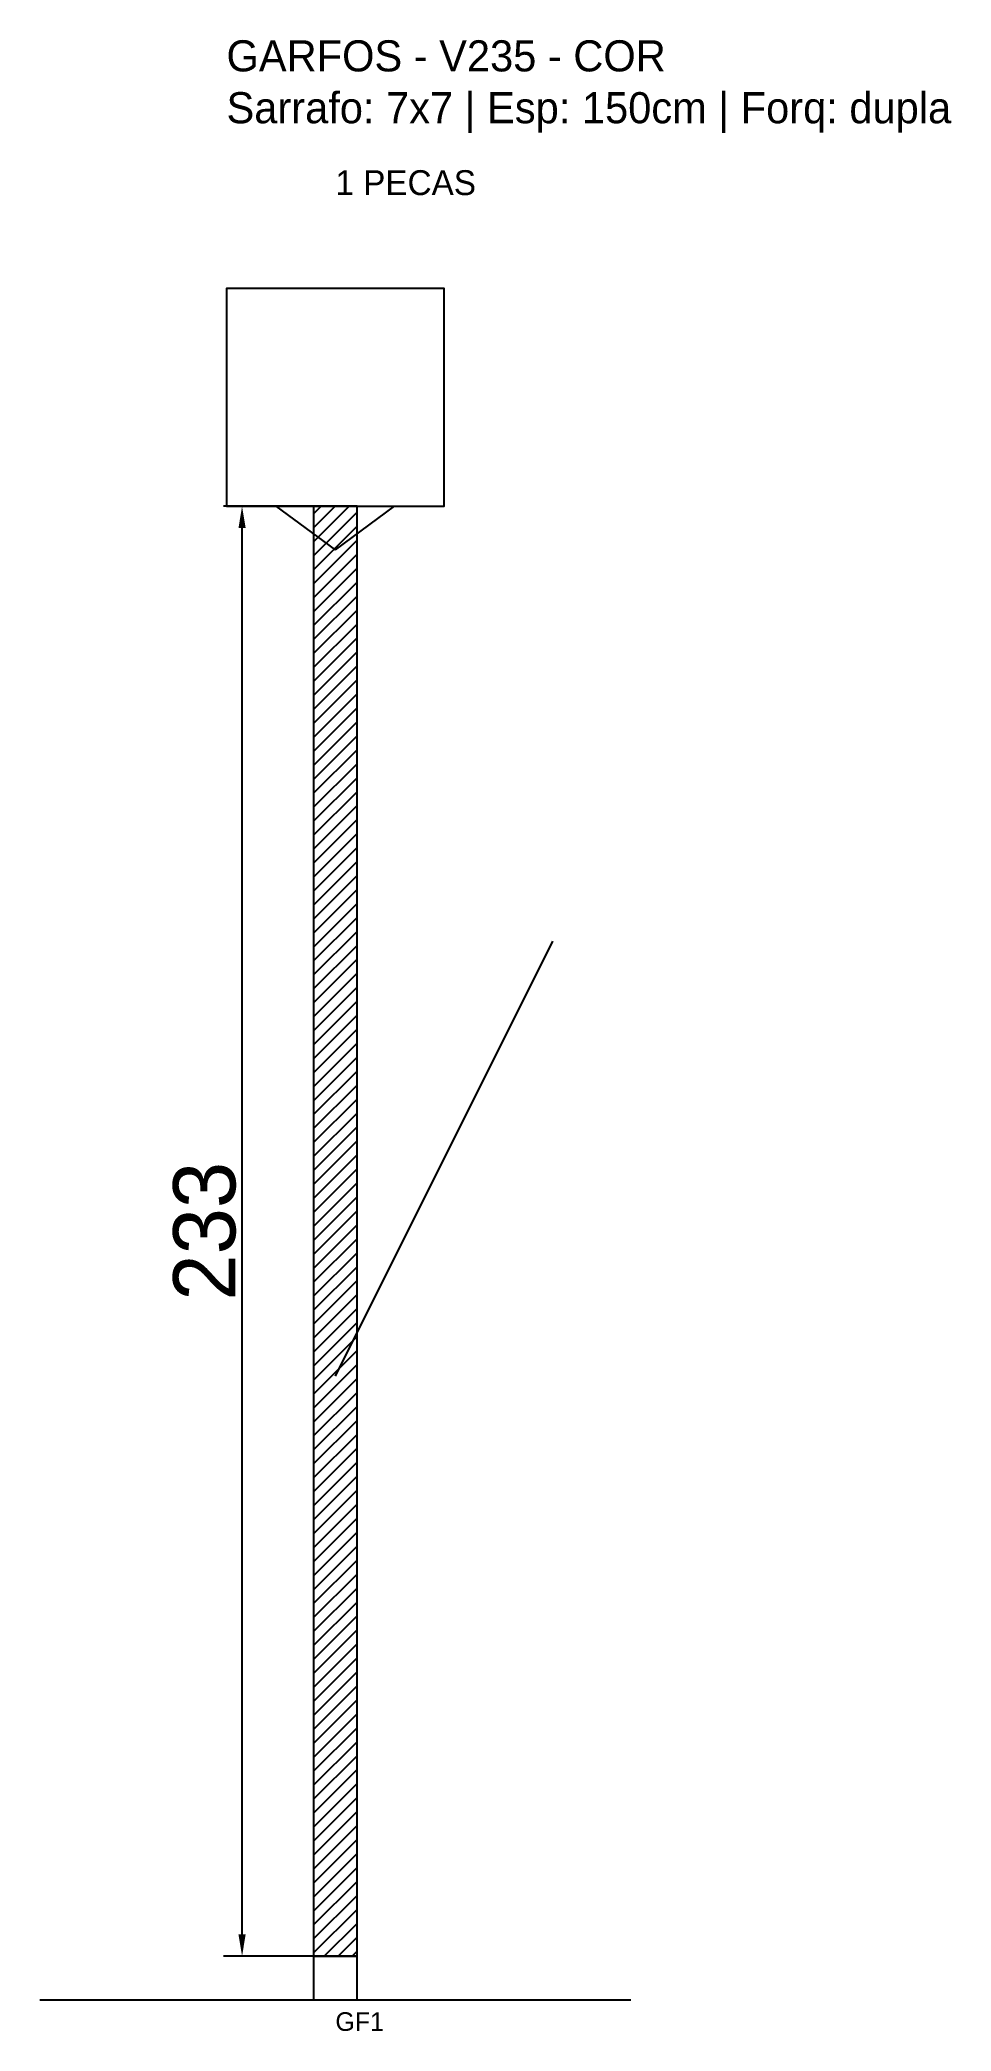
# Model space of a CAD drawing. Header units: metres. Extents: x -30 to 116, y -12 to 308.
import ezdxf

# ---------------------------------------------------------------- set-up
doc = ezdxf.new("R2010")
doc.units = ezdxf.units.M
for name, color, linetype in [('BARRA_ANCORAGEM', 1, 'Continuous'), ('COTA', 241, 'Continuous'), ('GARFOS OK', 3, 'Continuous'), ('NOME DA VIGA', 6, 'Continuous'), ('SARR_7x7', 40, 'Continuous'), ('VIGAS', 3, 'Continuous')]:
    doc.layers.add(name, color=color, linetype=linetype)
doc.dimstyles.new('EZ DXF', dxfattribs={"dimtxt": 10, "dimasz": 3.5, "dimexe": 3, "dimexo": 1.5, "dimgap": 1, "dimtad": 1, "dimdec": 1, "dimdsep": 46, "dimcen": 2.5, "dimazin": 3, "dimtfac": 1, "dimtmove": 0, "dimatfit": 3})

msp = doc.modelspace()

# ---------------------------------------------------------------- hatches: boundary and pattern name
at = {"layer": 'COTA'}
h = msp.add_hatch(dxfattribs=at)
h.set_pattern_fill('ANSI31', scale=0.5)
h.paths.add_polyline_path([(14, 0), (21, 0), (21, 233), (14, 233)])

# ---------------------------------------------------------------- linework, layer by layer
at = {"layer": 'BARRA_ANCORAGEM'}
msp.add_line((17.5, 93.2), (52.45, 163.1), dxfattribs=at)
at = {"layer": 'GARFOS OK'}
for p, q in [((17.5, 226), (8, 233)), ((8, 233), (27, 233)), ((17.5, 226), (27, 233))]:
    msp.add_line(p, q, dxfattribs=at)
at = {"layer": 'GARFOS OK', "linetype": 'CONTINUOUS'}
msp.add_line((-30, -7), (65, -7), dxfattribs=at)
at = {"layer": 'GARFOS OK'}
msp.add_lwpolyline([(14, 0), (21, 0), (21, 233), (14, 233), (14, 0)], dxfattribs=at)
at = {"layer": 'SARR_7x7'}
msp.add_lwpolyline([(14, -7), (21, -7), (21, 0), (14, 0), (14, -7)], dxfattribs=at)
at = {"layer": 'VIGAS'}
msp.add_lwpolyline([(0, 233), (35, 233), (35, 268), (0, 268), (0, 233)], dxfattribs=at)

# ---------------------------------------------------------------- texts
at = {"layer": 'NOME DA VIGA'}
for s, height, p in [('1 PECAS', 4, (17.5, 283)), ('GF1', 3, (17.5, -12))]:
    msp.add_text(s, height=height, dxfattribs=at).set_placement(p)
at = {"layer": 'NOME DA VIGA', "insert": (0, 293), "char_height": 5, "attachment_point": 7}
msp.add_mtext('GARFOS - V235 - COR\\PSarrafo: 7x7 | Esp: 150cm | Forq: dupla', dxfattribs=at)

# ---------------------------------------------------------------- dimensions: what is measured, and where the dimension line sits
at = {"layer": 'COTA'}
msp.add_linear_dim(base=(2.5, 0), p1=(17.5, 0), p2=(17.5, 233), angle=90, dimstyle='EZ DXF', dxfattribs=at).render()

doc.saveas('drawing.dxf')
